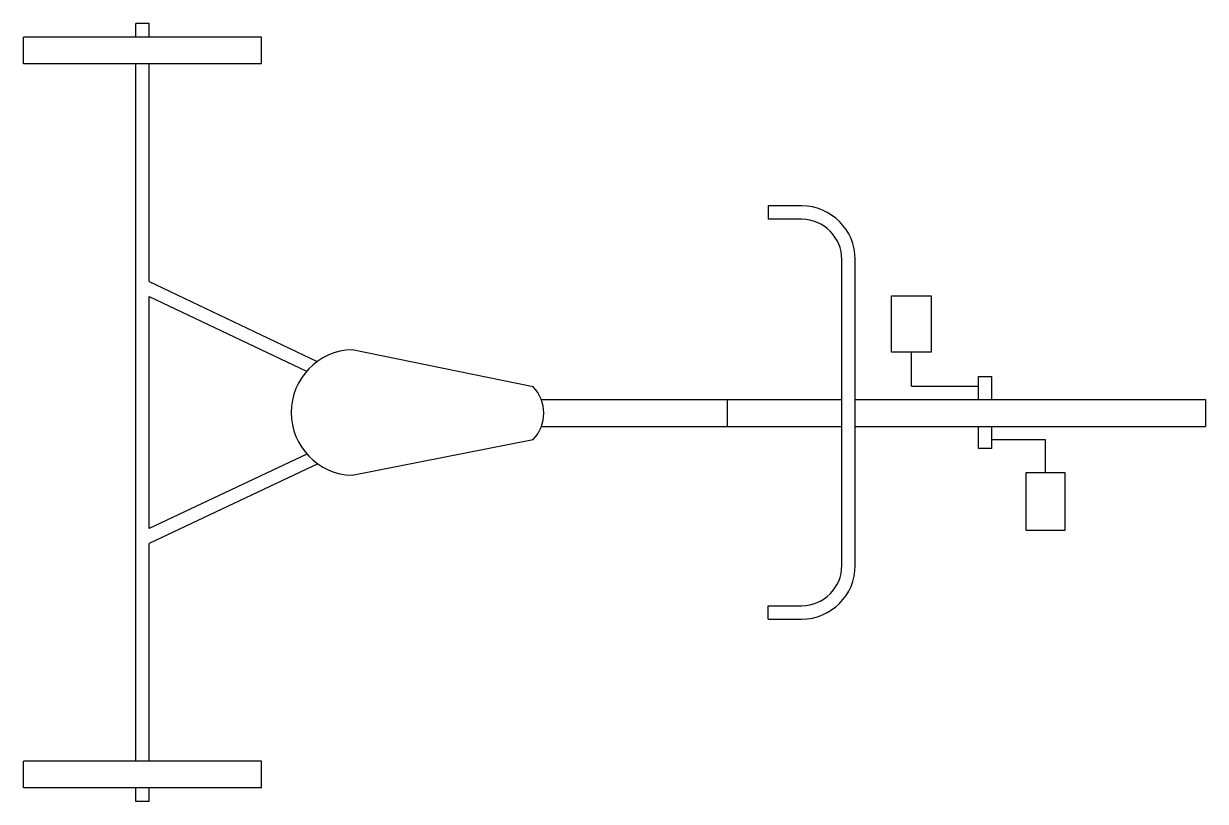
# Model space of a CAD drawing. Extents: x -0.395 to 0.487, y -0.29 to 0.29.
import ezdxf

# ---------------------------------------------------------------- set-up
doc = ezdxf.new("R2010")
doc.units = 0
doc.header["$LTSCALE"] = 0.375
doc.layers.get('0').update_dxf_attribs({"color": 155, "linetype": 'CONTINUOUS'})

msp = doc.modelspace()

# ---------------------------------------------------------------- linework, layer by layer
at = {"color": 0, "linetype": 'BYBLOCK'}
for p, q in [((-0.30145, 0.29036), (-0.31145, 0.29036)), ((-0.31145, 0.28036), (-0.31145, 0.29036)), ((-0.30145, 0.28036), (-0.30145, 0.29036)), ((-0.21771, 0.28036), (-0.3952, 0.28036)), ((-0.3952, 0.26036), (-0.3952, 0.28036)), ((-0.21771, 0.28036), (-0.21771, 0.28036)), ((-0.21771, 0.26036), (-0.21771, 0.28036)), ((-0.21771, 0.26036), (-0.3952, 0.26036)), ((-0.31145, -0.25954), (-0.31145, 0.26036)), ((-0.30145, 0.09802), (-0.30145, 0.26036)), ((-0.21771, 0.26036), (-0.21771, 0.26036)), ((0.18529, 0.15449), (0.1603, 0.15449)), ((0.1603, 0.15449), (0.1603, 0.14449)), ((0.18529, 0.14449), (0.1603, 0.14449)), ((0.21529, -0.11367), (0.21529, 0.11449)), ((0.22529, -0.11367), (0.22529, 0.11449)), ((-0.30145, 0.09802), (-0.1761, 0.0384)), ((-0.30145, 0.08694), (-0.18406, 0.03111)), ((-0.30145, -0.08615), (-0.30145, 0.08694)), ((0.25247, 0.04547), (0.25247, 0.08738)), ((0.25247, 0.08738), (0.28205, 0.08738)), ((0.28205, 0.08738), (0.28205, 0.04547)), ((-0.01506, 0.01964), (-0.15016, 0.04725)), ((0.28205, 0.04547), (0.25247, 0.04547)), ((0.26726, 0.02), (0.26726, 0.04547)), ((0.31726, 0.02726), (0.32726, 0.02726)), ((0.31726, 0.01), (0.31726, 0.02726)), ((0.32726, 0.01), (0.32726, 0.02726)), ((0.26726, 0.02), (0.31726, 0.02)), ((-0.009, 0.01), (0.21529, 0.01)), ((0.1299, 0.01), (0.1299, 0.01)), ((0.1299, -0.01), (0.1299, 0.01)), ((0.22529, 0.01), (0.48654, 0.01)), ((0.48654, 0.01), (0.48654, 0.01)), ((0.48654, 0.01), (0.48654, -0.01)), ((-0.00894, -0.01), (0.21529, -0.01)), ((0.1299, -0.01), (0.1299, -0.01)), ((0.22529, -0.01), (0.48654, -0.01)), ((0.31726, -0.02644), (0.31726, -0.01)), ((0.32726, -0.02644), (0.32726, -0.01)), ((0.48654, -0.01), (0.48654, -0.01)), ((-0.15016, -0.04643), (-0.01506, -0.01981)), ((0.32726, -0.02644), (0.31726, -0.02644)), ((0.36726, -0.02), (0.32726, -0.02)), ((0.36726, -0.04465), (0.36726, -0.02)), ((-0.18379, -0.0306), (-0.30145, -0.08615)), ((-0.17572, -0.03785), (-0.30145, -0.09721)), ((0.35247, -0.04465), (0.35247, -0.08738)), ((0.38205, -0.04465), (0.35247, -0.04465)), ((0.38205, -0.08738), (0.38205, -0.04465)), ((0.35247, -0.08738), (0.38205, -0.08738)), ((-0.30145, -0.25954), (-0.30145, -0.09721)), ((0.1603, -0.14367), (0.18529, -0.14367)), ((0.1603, -0.15367), (0.1603, -0.14367)), ((0.1603, -0.15367), (0.18529, -0.15367)), ((-0.21771, -0.25954), (-0.3952, -0.25954)), ((-0.3952, -0.27954), (-0.3952, -0.25954)), ((-0.21771, -0.25954), (-0.21771, -0.25954)), ((-0.21771, -0.27954), (-0.21771, -0.25954)), ((-0.21771, -0.27954), (-0.3952, -0.27954)), ((-0.31145, -0.28954), (-0.31145, -0.27954)), ((-0.30145, -0.28954), (-0.30145, -0.27954)), ((-0.21771, -0.27954), (-0.21771, -0.27954)), ((-0.30145, -0.28954), (-0.31145, -0.28954))]:
    msp.add_line(p, q, dxfattribs=at)
for centre, radius, start, end in [((0.18529, 0.11449), 0.04, 360, 90), ((0.18529, 0.11449), 0.03, 0, 90), ((-0.14866, 0.00041), 0.04686, 91.83473, 268.16527), ((-0.03575, -0.00008), 0.02859, 316.37707, 43.62293), ((0.18529, -0.11367), 0.03, 270, 0), ((0.18529, -0.11367), 0.04, 270, 360)]:
    msp.add_arc(centre, radius, start, end, dxfattribs=at)

doc.saveas('drawing.dxf')
